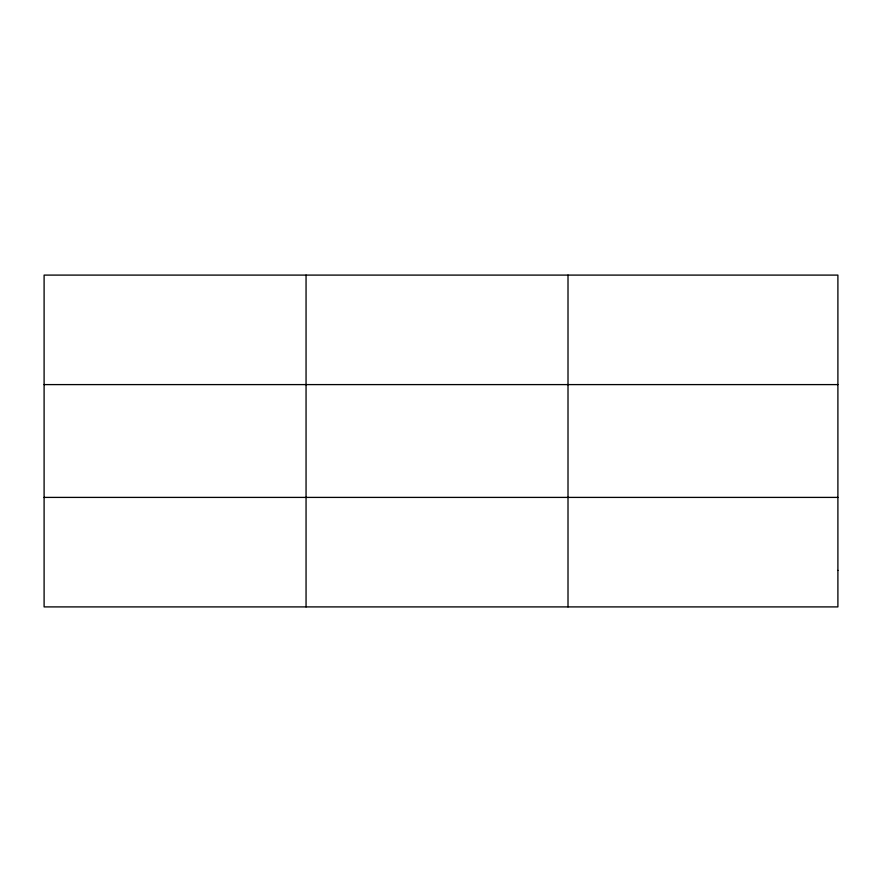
<?xml version="1.0" encoding="UTF-8"?>
<svg xmlns="http://www.w3.org/2000/svg" width="882" height="882" viewBox="0 0 882 882"><rect width="100%" height="100%" fill="white"/><g stroke="black" fill="none" stroke-linecap="round" stroke-linejoin="round"><path stroke-width="1.32" d="M306.054 275.096L306.054 606.904M568.008 275.096L568.008 606.904M44.1 384.596L837.9 384.596M44.1 497.404L837.9 497.404M837.9 570.4L837.9 606.904L44.1 606.904L44.1 275.096L837.9 275.096L837.9 570.4"/></g></svg>
